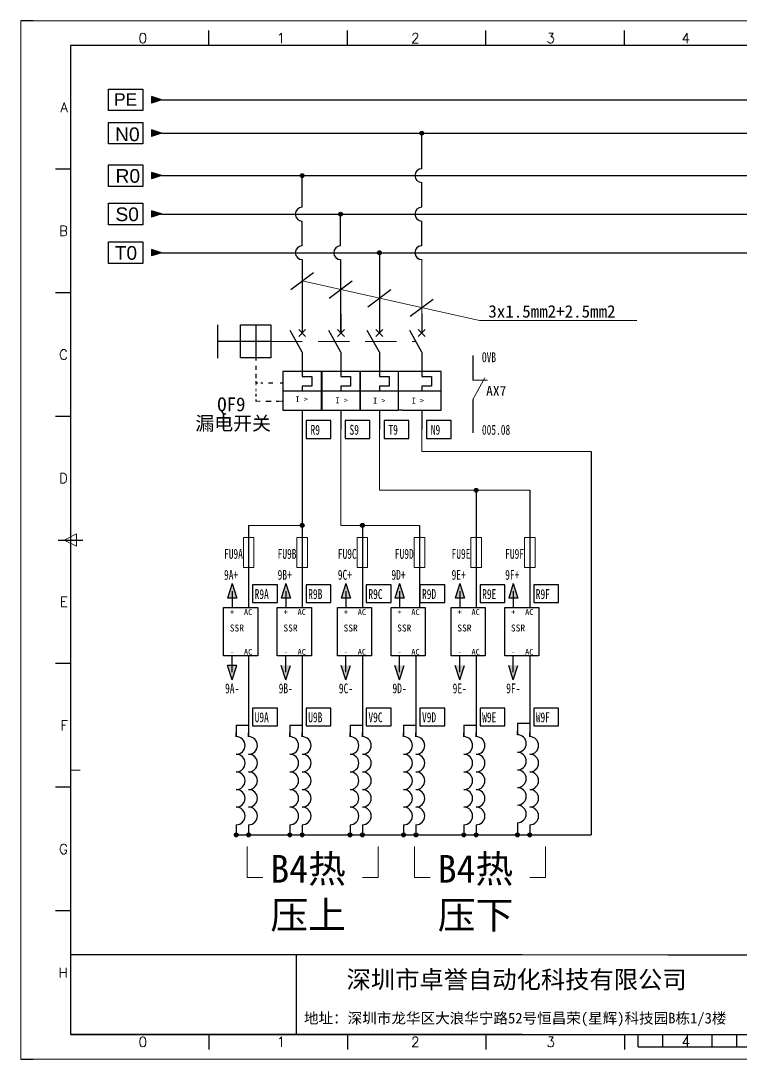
# Model space of a CAD drawing. Extents: x 35123 to 43919, y -4314 to -326.
# Drawn here: x 37283.1 to 37428.7, y -2913.9 to -2703.9 of the extents above; entities that cross this region are included whole.
import ezdxf
from ezdxf.enums import TextEntityAlignment as Align

# ---------------------------------------------------------------- set-up
doc = ezdxf.new("R2010")
doc.units = 0
doc.header["$MEASUREMENT"] = 0
for name, pattern in [('ACANSTGL', [0.11811, 0.07874, -0.03937]), ('ACISOWELD', [3, 2, -1]), ('DASHED2', [9.525, 6.35, -3.175])]:
    doc.linetypes.add(name, pattern=pattern)
for name, color, linetype in [('AE_BOR', 1, 'Continuous'), ('MISC', 2, 'Continuous'), ('SYMS', 7, 'Continuous'), ('细实线层', 7, 'Continuous')]:
    doc.layers.add(name, color=color, linetype=linetype)
doc.styles.add('WD', font='romans.shx', dxfattribs={"bigfont": 'gbcbig.shx'})
doc.styles.add('WD_IEC', font='ISOCP2.shx', dxfattribs={"width": 0.9, "height": 4, "bigfont": 'gbcbig.shx'})
doc.styles.add('宋', font='SimSun.ttf', dxfattribs={"width": 0.7})
doc.styles.add('样式 0', font='')
doc.styles.add('样式 8', font='arial.ttf')
doc.styles.get('样式 0').set_extended_font_data('KaiTi_GB2312')

# ---------------------------------------------------------------- blocks, each defined once
blk = doc.blocks.new('gb_a2_a')
for p, q in [((584, 410), (25, 410)), ((25, 410), (25, 10)), ((25, 10), (584, 10))]:
    blk.add_line(p, q)
at = {"lineweight": 9, "ltscale": 0.1}
blk.add_line((25, 116.86), (29, 116.86), dxfattribs=at)
at = {"layer": 'AE_BOR', "lineweight": 30}
for p, q in [((10, 420), (4.93, 420)), ((4.93, 0), (10, 0))]:
    blk.add_line(p, q, dxfattribs=at)
at = {"layer": 'AE_BOR', "color": 1, "lineweight": 15}
for p, q in [((4.93, 420), (598.93, 420)), ((4.93, 0), (4.93, 420)), ((22.5, 210), (27.5, 212.5)), ((27.5, 207.5), (22.5, 210)), ((27.5, 212.5), (27.5, 207.5)), ((598.93, 0), (4.93, 0))]:
    blk.add_line(p, q, dxfattribs=at)
at = {"layer": 'AE_BOR'}
for p, q in [((81, 410), (81, 416)), ((137, 410), (137, 416)), ((193, 410), (193, 416)), ((249, 410), (249, 416)), ((25, 360), (19, 360)), ((25, 310), (19, 310)), ((25, 260), (19, 260)), ((25, 160), (19, 160)), ((25, 110), (19, 110)), ((25, 60), (19, 60)), ((81, 10), (81, 4)), ((137, 10), (137, 4)), ((193, 10), (193, 4)), ((249, 10), (249, 4))]:
    blk.add_line(p, q, dxfattribs=at)
at = {"layer": 'AE_BOR', "color": 2, "lineweight": 30}
for p, q in [((20, 210), (30, 210)), ((254.5, 5), (254.5, 10)), ((264.5, 5), (264.5, 10)), ((274.5, 5), (274.5, 10)), ((284.5, 5), (284.5, 10)), ((294.5, 5), (294.5, 10)), ((254.5, 5), (354.5, 5))]:
    blk.add_line(p, q, dxfattribs=at)
at = {"layer": 'AE_BOR', "style": 'WD'}
for s, p in [('0', (54.27, 411)), ('1', (110.12, 411)), ('2', (164.42, 411)), ('3', (219.22, 411)), ('4', (273.82, 411)), ('0', (54.27, 5)), ('1', (110.12, 5)), ('2', (164.42, 5)), ('3', (219.22, 5)), ('4', (273.82, 5))]:
    blk.add_text(s, height=4, dxfattribs=at).set_placement(p, align=Align.CENTER)
for s, p in [('A', (24, 385)), ('B', (24, 335)), ('C', (24, 285)), ('D', (24, 235)), ('E', (24, 185)), ('F', (24, 135)), ('G', (24, 85)), ('H', (24, 35))]:
    blk.add_text(s, height=4, dxfattribs=at).set_placement(p, align=Align.MIDDLE_RIGHT)
blk = doc.blocks.new('VCB11THI')
for p, q in [((0, 7.5), (0, 2.5)), ((0, -2.5), (-3.12, 3.12)), ((-0.88, 3.38), (0.88, 1.62)), ((-0.88, 1.62), (0.88, 3.38)), ((0, -2.5), (0, -8.75)), ((0, -8.75), (2.5, -8.75)), ((2.5, -8.75), (2.5, -11.25)), ((-5, -12.5), (5, -12.5)), ((0, -11.25), (0, -12.5)), ((2.5, -11.25), (0, -11.25)), ((0, -17.5), (0, -22.5))]:
    blk.add_line(p, q)
blk.add_lwpolyline([(-5, -7.5), (-5, -17.5), (5, -17.5), (5, -7.5)], close=True)
at = {"style": 'WD_IEC'}
for tag, p in [('INST', (-8, 5.25)), ('LOC', (-8, 1.75)), ('TAG1', (-8, -1.75)), ('RATING1', (-8, -6.35)), ('DESC1', (-8, -14.35)), ('DESC2', (-8, -17.85)), ('DESC3', (-8, -21.35))]:
    blk.add_attdef(tag, text='', height=2.5, dxfattribs=at).set_placement(p, align=Align.RIGHT)
blk.add_attdef('TERM01', text='', height=2, rotation=90, dxfattribs=at).set_placement((-1, 7.5), align=Align.RIGHT)
at = {"style": 'WD_IEC', "flags": 1}
for tag, p, height in [('X2TERM01', (0, 7.5), 0.32), ('MFG', (2.75, 6.5), 1.5), ('CAT', (2.75, 4), 1.5), ('X4LINK', (-2, 0), 0.32), ('X1LINK', (-0.5, 0), 0.32), ('CONTACT', (-5, -7.5), 1), ('COMMON', (-3.75, -8.75), 1), ('ASSYCODE', (1, -19), 1), ('FAMILY', (1, -20.5), 1), ('CATDESC', (1, -22), 1), ('X8TERM02', (0, -22.5), 0.32)]:
    blk.add_attdef(tag, p, '', height=height, dxfattribs=at)
at = {"lineweight": 15, "style": 'WD_IEC'}
blk.add_attdef('XREF', text='', height=2.5, dxfattribs=at).set_placement((-8, -10.35), align=Align.RIGHT)
at = {"style": 'WD_IEC'}
blk.add_attdef('TERM02', (-1, -22.5), '', height=2, rotation=90, dxfattribs=at)
at = {"linetype": 'Continuous', "style": 'WD_IEC'}
blk.add_attdef('T', text='', height=2.5, dxfattribs=at).set_placement((0, -15), align=Align.MIDDLE_CENTER)
blk = doc.blocks.new('VCB21THI')
for p, q in [((0, 7.5), (0, 2.5)), ((0, -2.5), (-3.12, 3.12)), ((-0.88, 3.38), (0.88, 1.62)), ((-0.88, 1.62), (0.88, 3.38)), ((0, -2.5), (0, -8.75)), ((0, -8.75), (2.5, -8.75)), ((2.5, -8.75), (2.5, -11.25)), ((-5, -12.5), (5, -12.5)), ((0, -11.25), (0, -12.5)), ((2.5, -11.25), (0, -11.25)), ((0, -17.5), (0, -22.5))]:
    blk.add_line(p, q)
blk.add_lwpolyline([(-5, -7.5), (-5, -17.5), (5, -17.5), (5, -7.5)], close=True)
at = {"style": 'WD_IEC'}
for tag, p in [('INST', (-8, 5.25)), ('LOC', (-8, 1.75)), ('TAG2', (-8, -1.75)), ('RATING1', (-8, -6.35)), ('DESC1', (-8, -14.35)), ('DESC2', (-8, -17.85)), ('DESC3', (-8, -21.35))]:
    blk.add_attdef(tag, text='', height=2.5, dxfattribs=at).set_placement(p, align=Align.RIGHT)
blk.add_attdef('TERM01', text='', height=2, rotation=90, dxfattribs=at).set_placement((-1, 7.5), align=Align.RIGHT)
at = {"style": 'WD_IEC', "flags": 1}
for tag, p, height in [('X2TERM01', (0, 7.5), 0.32), ('X4LINK', (-2, 0), 0.32), ('X1LINK', (-0.5, 0), 0.32), ('CONTACT', (-5, -7.5), 1), ('COMMON', (-3.75, -8.75), 1), ('FAMILY', (1, -20.5), 1), ('X8TERM02', (0, -22.5), 0.32)]:
    blk.add_attdef(tag, p, '', height=height, dxfattribs=at)
at = {"lineweight": 15, "style": 'WD_IEC'}
blk.add_attdef('XREF', text='', height=2.5, dxfattribs=at).set_placement((-8, -10.35), align=Align.RIGHT)
at = {"style": 'WD_IEC'}
blk.add_attdef('TERM02', (-1, -22.5), '', height=2, rotation=90, dxfattribs=at)
at = {"linetype": 'Continuous', "style": 'WD_IEC'}
blk.add_attdef('T', text='', height=2.5, dxfattribs=at).set_placement((0, -15), align=Align.MIDDLE_CENTER)
blk = doc.blocks.new('WDDOT')
blk.add_hatch(color=256).paths.add_polyline_path([(0.5, 0, 1), (-0.5, 0, 1)])
blk.add_circle((0, 0), 0.5)

msp = doc.modelspace()

# ---------------------------------------------------------------- hatches: boundary and pattern name
for points in [[(37311.525, -2726.613), (37309.482, -2725.958), (37309.482, -2727.267)], [(37311.525, -2735.178), (37309.482, -2734.524), (37309.482, -2735.833)], [(37311.525, -2742.94), (37309.482, -2742.286), (37309.482, -2743.595)], [(37311.525, -2750.775), (37309.482, -2750.12), (37309.482, -2751.43)], [(37325.816, -2817.694), (37326.751, -2820.612), (37324.88, -2820.612)], [(37336.65, -2817.694), (37337.586, -2820.612), (37335.715, -2820.612)], [(37348.816, -2817.694), (37349.751, -2820.612), (37347.88, -2820.612)], [(37359.65, -2817.694), (37360.586, -2820.612), (37358.715, -2820.612)], [(37371.816, -2817.694), (37372.751, -2820.612), (37370.88, -2820.612)], [(37382.65, -2817.694), (37383.586, -2820.612), (37381.715, -2820.612)], [(37325.816, -2837.163), (37326.751, -2834.245), (37324.88, -2834.245)], [(37336.65, -2837.163), (37337.586, -2834.245), (37335.715, -2834.245)], [(37348.816, -2837.163), (37349.751, -2834.245), (37347.88, -2834.245)], [(37359.65, -2837.163), (37360.586, -2834.245), (37358.715, -2834.245)], [(37371.816, -2837.163), (37372.751, -2834.245), (37370.88, -2834.245)], [(37382.65, -2837.163), (37383.586, -2834.245), (37381.715, -2834.245)]]:
    msp.add_hatch(color=0).paths.add_polyline_path(points)
h = msp.add_hatch(color=0)
edge = h.paths.add_edge_path()
edge.add_arc((37364.136, -2726.606), 0.389, 0, 360)
h = msp.add_hatch(color=0)
edge = h.paths.add_edge_path()
edge.add_arc((37339.974, -2735.178), 0.389, 0, 360)
h = msp.add_hatch(color=0)
edge = h.paths.add_edge_path()
edge.add_arc((37347.735, -2742.975), 0.389, 0, 360)
h = msp.add_hatch(color=0)
edge = h.paths.add_edge_path()
edge.add_arc((37355.57, -2750.771), 0.389, 0, 360)
h = msp.add_hatch(color=0)
edge = h.paths.add_edge_path()
edge.add_arc((37375.139, -2798.813), 0.389, 0, 360)
h = msp.add_hatch(color=0)
edge = h.paths.add_edge_path()
edge.add_arc((37339.974, -2805.908), 0.389, 0, 360)
h = msp.add_hatch(color=0)
edge = h.paths.add_edge_path()
edge.add_arc((37352.141, -2805.909), 0.389, 0, 360)
h = msp.add_hatch(color=0)
edge = h.paths.add_edge_path()
edge.add_arc((37326.639, -2868.508), 0.389, 0, 360)
h = msp.add_hatch(color=0)
edge = h.paths.add_edge_path()
edge.add_arc((37329.139, -2868.508), 0.389, 0, 360)
h = msp.add_hatch(color=0)
edge = h.paths.add_edge_path()
edge.add_arc((37337.474, -2868.508), 0.389, 0, 360)
h = msp.add_hatch(color=0)
edge = h.paths.add_edge_path()
edge.add_arc((37339.974, -2868.508), 0.389, 0, 360)
h = msp.add_hatch(color=0)
edge = h.paths.add_edge_path()
edge.add_arc((37349.639, -2868.508), 0.389, 0, 360)
h = msp.add_hatch(color=0)
edge = h.paths.add_edge_path()
edge.add_arc((37352.139, -2868.508), 0.389, 0, 360)
h = msp.add_hatch(color=0)
edge = h.paths.add_edge_path()
edge.add_arc((37360.474, -2868.508), 0.389, 0, 360)
h = msp.add_hatch(color=0)
edge = h.paths.add_edge_path()
edge.add_arc((37362.974, -2868.508), 0.389, 0, 360)
h = msp.add_hatch(color=0)
edge = h.paths.add_edge_path()
edge.add_arc((37372.639, -2868.508), 0.389, 0, 360)
h = msp.add_hatch(color=0)
edge = h.paths.add_edge_path()
edge.add_arc((37375.139, -2868.508), 0.389, 0, 360)
h = msp.add_hatch(color=0)
edge = h.paths.add_edge_path()
edge.add_arc((37383.474, -2868.508), 0.389, 0, 360)
h = msp.add_hatch(color=0)
edge = h.paths.add_edge_path()
edge.add_arc((37385.974, -2868.508), 0.389, 0, 360)
at = {"layer": 'MISC'}
msp.add_hatch(color=0, dxfattribs=at).paths.add_polyline_path([(37311.525, -2719.848), (37309.482, -2719.193), (37309.482, -2720.503)])

# ---------------------------------------------------------------- linework, layer by layer
at = {"color": 0}
for p, q in [((37311.525, -2726.613), (37309.482, -2725.958)), ((37309.482, -2725.958), (37309.482, -2727.267)), ((37311.525, -2726.613), (37309.482, -2727.267)), ((37311.525, -2726.613), (37549.842, -2726.613)), ((37364.136, -2733.778), (37364.136, -2726.606)), ((37311.525, -2735.178), (37309.482, -2734.524)), ((37309.482, -2734.524), (37309.482, -2735.833)), ((37311.525, -2735.178), (37309.482, -2735.833)), ((37311.525, -2735.178), (37549.842, -2735.178)), ((37339.974, -2741.58), (37339.974, -2735.178)), ((37364.136, -2741.574), (37364.136, -2736.566)), ((37311.525, -2742.94), (37309.482, -2742.286)), ((37309.482, -2742.286), (37309.482, -2743.595)), ((37311.525, -2742.94), (37309.482, -2743.595)), ((37311.418, -2742.975), (37549.842, -2742.975)), ((37339.974, -2749.377), (37339.974, -2744.369)), ((37347.735, -2749.377), (37347.735, -2742.975)), ((37364.136, -2749.37), (37364.136, -2744.362)), ((37311.525, -2750.775), (37309.482, -2750.12)), ((37309.482, -2750.12), (37309.482, -2751.43)), ((37311.525, -2750.775), (37309.482, -2751.43)), ((37311.512, -2750.771), (37549.842, -2750.771)), ((37355.57, -2750.771), (37355.57, -2767.014)), ((37339.974, -2752.165), (37339.974, -2767.014)), ((37347.735, -2752.165), (37347.736, -2767.014)), ((37364.136, -2763.116), (37364.136, -2767.014)), ((37322.852, -2765.352), (37322.852, -2772.075)), ((37330.577, -2765.391), (37330.577, -2772.036)), ((37364.136, -2770.912), (37361.7, -2766.527)), ((37363.447, -2766.325), (37364.825, -2767.703)), ((37363.447, -2767.703), (37364.825, -2766.325)), ((37333.646, -2768.714), (37322.852, -2768.714)), ((37364.136, -2770.912), (37364.136, -2775.785)), ((37374.471, -2771.535), (37374.472, -2776.56)), ((37330.577, -2772.036), (37330.577, -2772.562)), ((37330.577, -2773.653), (37330.577, -2774.472)), ((37330.577, -2775.291), (37330.577, -2776.155)), ((37360.238, -2774.81), (37359.468, -2774.81)), ((37368.034, -2774.81), (37360.238, -2774.81)), ((37364.136, -2775.785), (37366.085, -2775.785)), ((37366.085, -2775.785), (37366.085, -2777.734)), ((37368.034, -2782.606), (37368.034, -2774.81)), ((37330.577, -2776.746), (37330.577, -2777.066)), ((37330.577, -2777.066), (37330.972, -2777.066)), ((37331.609, -2777.066), (37332.019, -2777.066)), ((37333.157, -2777.066), (37334.068, -2777.066)), ((37335.525, -2777.066), (37336.08, -2777.066)), ((37364.136, -2777.734), (37364.136, -2778.708)), ((37366.085, -2777.734), (37364.136, -2777.734)), ((37359.468, -2778.708), (37368.034, -2778.708)), ((37374.471, -2780.458), (37374.472, -2787.189)), ((37339.974, -2782.613), (37339.974, -2822.541)), ((37360.238, -2782.606), (37359.468, -2782.606)), ((37360.238, -2782.606), (37368.034, -2782.606)), ((37364.136, -2782.606), (37364.136, -2786.505)), ((37398.387, -2790.98), (37398.387, -2868.508)), ((37375.139, -2798.813), (37375.139, -2822.541)), ((37385.974, -2798.814), (37385.974, -2822.541)), ((37329.139, -2805.908), (37329.139, -2822.541)), ((37352.141, -2805.909), (37352.139, -2822.541)), ((37363.677, -2805.909), (37363.676, -2822.541)), ((37325.816, -2817.694), (37324.88, -2820.612)), ((37325.816, -2817.694), (37326.751, -2820.612)), ((37336.65, -2817.694), (37335.715, -2820.612)), ((37336.65, -2817.694), (37337.586, -2820.612)), ((37348.816, -2817.694), (37347.88, -2820.612)), ((37348.816, -2817.694), (37349.751, -2820.612)), ((37359.65, -2817.694), (37358.715, -2820.612)), ((37359.65, -2817.694), (37360.586, -2820.612)), ((37371.816, -2817.694), (37370.88, -2820.612)), ((37371.816, -2817.694), (37372.751, -2820.612)), ((37382.65, -2817.694), (37381.715, -2820.612)), ((37382.65, -2817.694), (37383.586, -2820.612)), ((37325.816, -2819.248), (37325.816, -2822.541)), ((37336.65, -2819.248), (37336.65, -2822.541)), ((37348.816, -2819.248), (37348.816, -2822.541)), ((37359.65, -2819.248), (37359.65, -2822.541)), ((37371.816, -2819.248), (37371.816, -2822.541)), ((37382.65, -2819.248), (37382.65, -2822.541)), ((37326.751, -2820.612), (37324.88, -2820.612)), ((37337.586, -2820.612), (37335.715, -2820.612)), ((37349.751, -2820.612), (37347.88, -2820.612)), ((37360.586, -2820.612), (37358.715, -2820.612)), ((37372.751, -2820.612), (37370.88, -2820.612)), ((37383.586, -2820.612), (37381.715, -2820.612)), ((37325.816, -2835.608), (37325.816, -2832.316)), ((37329.139, -2832.316), (37329.139, -2848.64)), ((37329.139, -2832.316), (37329.139, -2848.64)), ((37336.65, -2835.608), (37336.65, -2832.316)), ((37339.974, -2832.316), (37339.974, -2848.64)), ((37339.974, -2832.316), (37339.974, -2848.64)), ((37348.816, -2835.608), (37348.816, -2832.316)), ((37352.139, -2832.316), (37352.139, -2848.64)), ((37352.139, -2832.316), (37352.139, -2848.64)), ((37359.65, -2835.608), (37359.65, -2832.316)), ((37362.974, -2832.316), (37362.974, -2848.64)), ((37362.974, -2832.316), (37362.974, -2848.64)), ((37371.816, -2835.608), (37371.816, -2832.316)), ((37375.139, -2832.316), (37375.139, -2848.64)), ((37375.139, -2832.316), (37375.139, -2848.64)), ((37382.65, -2835.608), (37382.65, -2832.316)), ((37385.974, -2832.316), (37385.974, -2848.64)), ((37385.974, -2832.316), (37385.974, -2848.64)), ((37325.816, -2837.163), (37324.88, -2834.245)), ((37326.751, -2834.245), (37324.88, -2834.245)), ((37325.816, -2837.163), (37326.751, -2834.245)), ((37336.65, -2837.163), (37335.715, -2834.245)), ((37336.65, -2837.163), (37337.586, -2834.245)), ((37348.816, -2837.163), (37347.88, -2834.245)), ((37348.816, -2837.163), (37349.751, -2834.245)), ((37359.65, -2837.163), (37358.715, -2834.245)), ((37359.65, -2837.163), (37360.586, -2834.245)), ((37371.816, -2837.163), (37370.88, -2834.245)), ((37371.816, -2837.163), (37372.751, -2834.245)), ((37382.65, -2837.163), (37381.715, -2834.245)), ((37382.65, -2837.163), (37383.586, -2834.245)), ((37326.639, -2846.285), (37326.639, -2848.64)), ((37337.474, -2846.285), (37337.474, -2848.64)), ((37349.639, -2846.285), (37349.639, -2848.64)), ((37360.474, -2846.285), (37360.474, -2848.64)), ((37372.639, -2846.285), (37372.639, -2848.64)), ((37383.474, -2845.884), (37383.474, -2848.238)), ((37383.474, -2848.238), (37383.474, -2847.435)), ((37326.639, -2848.64), (37326.639, -2847.837)), ((37329.139, -2848.64), (37329.139, -2847.837)), ((37329.139, -2848.64), (37329.139, -2847.837)), ((37337.474, -2848.64), (37337.474, -2847.837)), ((37339.974, -2848.64), (37339.974, -2847.837)), ((37339.974, -2848.64), (37339.974, -2847.837)), ((37349.639, -2848.64), (37349.639, -2847.837)), ((37352.139, -2848.64), (37352.139, -2847.837)), ((37352.139, -2848.64), (37352.139, -2847.837)), ((37360.474, -2848.64), (37360.474, -2847.837)), ((37362.974, -2848.64), (37362.974, -2847.837)), ((37362.974, -2848.64), (37362.974, -2847.837)), ((37372.639, -2848.64), (37372.639, -2847.837)), ((37375.139, -2848.64), (37375.139, -2847.837)), ((37375.139, -2848.64), (37375.139, -2847.837)), ((37385.974, -2848.64), (37385.974, -2847.837)), ((37385.974, -2848.64), (37385.974, -2847.837)), ((37326.639, -2866.456), (37326.639, -2868.508)), ((37326.639, -2866.456), (37326.639, -2868.508)), ((37329.139, -2866.456), (37329.139, -2868.508)), ((37329.139, -2866.456), (37329.139, -2868.508)), ((37337.474, -2866.456), (37337.474, -2868.508)), ((37337.474, -2866.456), (37337.474, -2868.508)), ((37339.974, -2866.456), (37339.974, -2868.508)), ((37339.974, -2866.456), (37339.974, -2868.508)), ((37349.639, -2866.456), (37349.639, -2868.508)), ((37349.639, -2866.456), (37349.639, -2868.508)), ((37352.139, -2866.456), (37352.139, -2868.508)), ((37352.139, -2866.456), (37352.139, -2868.508)), ((37360.474, -2866.456), (37360.474, -2868.508)), ((37360.474, -2866.456), (37360.474, -2868.508)), ((37362.974, -2866.456), (37362.974, -2868.508)), ((37362.974, -2866.456), (37362.974, -2868.508)), ((37372.639, -2866.456), (37372.639, -2868.508)), ((37372.639, -2866.456), (37372.639, -2868.508)), ((37375.139, -2866.456), (37375.139, -2868.508)), ((37375.139, -2866.456), (37375.139, -2868.508)), ((37383.474, -2866.054), (37383.474, -2868.107)), ((37383.474, -2866.054), (37383.474, -2868.508)), ((37385.974, -2866.456), (37385.974, -2868.508)), ((37385.974, -2866.456), (37385.974, -2868.508)), ((37326.639, -2868.508), (37398.387, -2868.508))]:
    msp.add_line(p, q, dxfattribs=at)
at = {"color": 0, "lineweight": 0}
for p, q in [((37364.136, -2752.159), (37364.136, -2767.014)), ((37374.471, -2780.458), (37376.908, -2776.073)), ((37374.472, -2776.56), (37377.44, -2776.56)), ((37347.808, -2782.606), (37347.808, -2805.908)), ((37355.57, -2782.606), (37355.57, -2798.811)), ((37364.136, -2782.606), (37364.136, -2790.98)), ((37364.136, -2790.98), (37398.387, -2790.98)), ((37355.57, -2798.811), (37385.974, -2798.814)), ((37339.974, -2805.908), (37329.139, -2805.908)), ((37347.808, -2805.908), (37363.677, -2805.912)), ((37328.824, -2870.87), (37328.824, -2877.111)), ((37355.326, -2870.87), (37355.326, -2877.111)), ((37362.659, -2870.87), (37362.659, -2877.111)), ((37389.16, -2870.87), (37389.16, -2877.111)), ((37328.824, -2877.111), (37332.002, -2877.111)), ((37352.148, -2877.111), (37355.326, -2877.111)), ((37362.659, -2877.111), (37365.836, -2877.111)), ((37385.983, -2877.111), (37389.16, -2877.111))]:
    msp.add_line(p, q, dxfattribs=at)
at = {"color": 0, "linetype": 'DASHED2', "lineweight": 0}
msp.add_line((37333.646, -2768.714), (37362.915, -2768.714), dxfattribs=at)
at = {"color": 0, "linetype": 'ACANSTGL'}
for p, q in [((37330.577, -2777.066), (37330.577, -2777.611)), ((37330.577, -2778.293), (37330.577, -2778.884)), ((37330.577, -2778.293), (37330.577, -2778.884)), ((37330.577, -2779.339), (37330.577, -2779.885)), ((37330.577, -2779.339), (37330.577, -2779.885)), ((37330.577, -2780.476), (37330.577, -2780.812)), ((37330.577, -2780.476), (37330.577, -2780.812)), ((37330.577, -2780.812), (37331.569, -2780.812)), ((37330.577, -2780.812), (37331.569, -2780.812)), ((37332.587, -2780.812), (37333.696, -2780.812)), ((37334.714, -2780.812), (37336.058, -2780.812))]:
    msp.add_line(p, q, dxfattribs=at)
at = {"ltscale": 2}
for p, q in [((37384.419, -2892.785), (37293.114, -2892.785)), ((37413.88, -2892.785), (37572.614, -2892.785)), ((37384.419, -2908.87), (37293.114, -2908.87))]:
    msp.add_line(p, q, dxfattribs=at)
for p, q in [((37338.766, -2892.785), (37338.766, -2908.87)), ((37413.88, -2908.87), (37473.83, -2908.87))]:
    msp.add_line(p, q)
at = {"lineweight": 9, "ltscale": 0.1}
for p, q in [((37384.419, -2892.785), (37413.88, -2892.785)), ((37384.419, -2908.87), (37413.88, -2908.87)), ((37412.523, -2908.87), (37412.523, -2908.87)), ((37412.523, -2908.87), (37412.523, -2908.87))]:
    msp.add_line(p, q, dxfattribs=at)
at = {"color": 0, "lineweight": -3}
for points in [[(37300.816, -2717.672), (37307.757, -2717.672), (37307.757, -2722.024), (37300.816, -2722.024)], [(37300.816, -2724.436), (37307.757, -2724.436), (37307.757, -2728.789), (37300.816, -2728.789)], [(37300.816, -2733.002), (37307.757, -2733.002), (37307.757, -2737.355), (37300.816, -2737.355)], [(37300.816, -2740.764), (37307.757, -2740.764), (37307.757, -2745.117), (37300.816, -2745.117)], [(37300.816, -2748.599), (37307.757, -2748.599), (37307.757, -2752.951), (37300.816, -2752.951)]]:
    msp.add_lwpolyline(points, close=True, dxfattribs=at)
at = {"color": 0}
for points in [[(37327.507, -2765.391), (37333.646, -2765.391), (37333.646, -2772.036), (37327.507, -2772.036)], [(37324.092, -2822.541), (37330.986, -2822.541), (37330.986, -2832.316), (37324.092, -2832.316)], [(37334.927, -2822.541), (37341.821, -2822.541), (37341.821, -2832.316), (37334.927, -2832.316)], [(37347.092, -2822.541), (37353.986, -2822.541), (37353.986, -2832.316), (37347.092, -2832.316)], [(37357.927, -2822.541), (37364.821, -2822.541), (37364.821, -2832.316), (37357.927, -2832.316)], [(37370.092, -2822.541), (37376.986, -2822.541), (37376.986, -2832.316), (37370.092, -2832.316)], [(37380.927, -2822.541), (37387.821, -2822.541), (37387.821, -2832.316), (37380.927, -2832.316)]]:
    msp.add_lwpolyline(points, close=True, dxfattribs=at)
at = {"color": 0, "ltscale": 2}
for points in [[(37345.789, -2784.711), (37340.767, -2784.711), (37340.767, -2788.316), (37345.789, -2788.316)], [(37353.664, -2784.71), (37348.642, -2784.71), (37348.642, -2788.315), (37353.664, -2788.315)], [(37361.538, -2784.709), (37356.516, -2784.709), (37356.516, -2788.313), (37361.538, -2788.313)], [(37370.104, -2784.709), (37365.081, -2784.709), (37365.081, -2788.313), (37370.104, -2788.313)], [(37334.955, -2817.932), (37329.932, -2817.932), (37329.932, -2821.536), (37334.955, -2821.536)], [(37345.789, -2817.932), (37340.767, -2817.932), (37340.767, -2821.536), (37345.789, -2821.536)], [(37357.955, -2817.932), (37352.932, -2817.932), (37352.932, -2821.536), (37357.955, -2821.536)], [(37368.789, -2817.932), (37363.767, -2817.932), (37363.767, -2821.536), (37368.789, -2821.536)], [(37380.955, -2817.932), (37375.932, -2817.932), (37375.932, -2821.536), (37380.955, -2821.536)], [(37391.789, -2817.932), (37386.767, -2817.932), (37386.767, -2821.536), (37391.789, -2821.536)], [(37334.955, -2842.847), (37329.932, -2842.847), (37329.932, -2846.452), (37334.955, -2846.452)], [(37345.789, -2842.847), (37340.767, -2842.847), (37340.767, -2846.452), (37345.789, -2846.452)], [(37357.955, -2842.847), (37352.932, -2842.847), (37352.932, -2846.452), (37357.955, -2846.452)], [(37368.789, -2842.847), (37363.767, -2842.847), (37363.767, -2846.452), (37368.789, -2846.452)], [(37380.955, -2842.847), (37375.932, -2842.847), (37375.932, -2846.452), (37380.955, -2846.452)], [(37391.789, -2842.847), (37386.767, -2842.847), (37386.767, -2846.452), (37391.789, -2846.452)]]:
    msp.add_lwpolyline(points, close=True, dxfattribs=at)
at = {"color": 0}
for centre in [(37364.136, -2726.606), (37339.974, -2735.178), (37347.735, -2742.975), (37355.57, -2750.771), (37375.139, -2798.813), (37339.974, -2805.908), (37352.141, -2805.909), (37326.639, -2868.508), (37329.139, -2868.508), (37337.474, -2868.508), (37339.974, -2868.508), (37349.639, -2868.508), (37352.139, -2868.508), (37360.474, -2868.508), (37362.974, -2868.508), (37372.639, -2868.508), (37375.139, -2868.508), (37383.474, -2868.508), (37385.974, -2868.508)]:
    msp.add_circle(centre, 0.389, dxfattribs=at)
at = {"color": 0, "ltscale": 2}
for centre in [(37364.136, -2735.172), (37339.974, -2742.975), (37364.136, -2742.968), (37339.974, -2750.771), (37347.735, -2750.771), (37364.136, -2750.764)]:
    msp.add_arc(centre, 1.394, 90, 270, dxfattribs=at)
at = {"color": 0}
for centre in [(37326.639, -2850.421), (37329.139, -2850.421), (37337.474, -2850.421), (37339.974, -2850.421), (37349.639, -2850.421), (37352.139, -2850.421), (37360.474, -2850.421), (37362.974, -2850.421), (37372.639, -2850.421), (37375.139, -2850.421), (37383.474, -2850.02), (37385.974, -2850.421), (37326.639, -2853.984), (37329.139, -2853.984), (37337.474, -2853.984), (37339.974, -2853.984), (37349.639, -2853.984), (37352.139, -2853.984), (37360.474, -2853.984), (37362.974, -2853.984), (37372.639, -2853.984), (37375.139, -2853.984), (37383.474, -2853.583), (37385.974, -2853.984), (37326.639, -2857.548), (37329.139, -2857.548), (37337.474, -2857.548), (37339.974, -2857.548), (37349.639, -2857.548), (37352.139, -2857.548), (37360.474, -2857.548), (37362.974, -2857.548), (37372.639, -2857.548), (37375.139, -2857.548), (37383.474, -2857.146), (37385.974, -2857.548), (37326.639, -2861.111), (37329.139, -2861.111), (37337.474, -2861.111), (37339.974, -2861.111), (37349.639, -2861.111), (37352.139, -2861.111), (37360.474, -2861.111), (37362.974, -2861.111), (37372.639, -2861.111), (37375.139, -2861.111), (37383.474, -2860.71), (37385.974, -2861.111), (37326.639, -2864.674), (37329.139, -2864.674), (37337.474, -2864.674), (37339.974, -2864.674), (37349.639, -2864.674), (37352.139, -2864.674), (37360.474, -2864.674), (37362.974, -2864.674), (37372.639, -2864.674), (37375.139, -2864.674), (37383.474, -2864.273), (37385.974, -2864.674)]:
    msp.add_arc(centre, 1.782, 270, 90, dxfattribs=at)
at = {"layer": 'MISC', "color": 0}
for p, q in [((37311.525, -2719.848), (37309.482, -2719.193)), ((37309.482, -2719.193), (37309.482, -2720.503)), ((37311.525, -2719.848), (37309.482, -2720.503)), ((37311.525, -2719.848), (37549.842, -2719.848)), ((37326.639, -2846.285), (37329.139, -2846.285)), ((37337.474, -2846.285), (37339.974, -2846.285)), ((37349.639, -2846.285), (37352.139, -2846.285)), ((37360.474, -2846.285), (37362.974, -2846.285)), ((37372.639, -2846.285), (37375.139, -2846.285)), ((37383.474, -2845.884), (37385.974, -2845.884))]:
    msp.add_line(p, q, dxfattribs=at)
at = {"layer": '细实线层', "color": 0, "linetype": 'ByBlock'}
for p, q in [((37337.663, -2758.223), (37342.285, -2754.757)), ((37345.425, -2759.952), (37350.046, -2756.486)), ((37353.259, -2761.697), (37357.881, -2758.231)), ((37361.825, -2763.605), (37366.447, -2760.139))]:
    msp.add_line(p, q, dxfattribs=at)
at = {"layer": '细实线层', "color": 0, "lineweight": 0}
for p, q in [((37339.974, -2756.49), (37375.843, -2764.479)), ((37375.843, -2764.479), (37407.589, -2764.479))]:
    msp.add_line(p, q, dxfattribs=at)
for points in [[(37328.074, -2808.358), (37330.204, -2808.358), (37330.204, -2814.423), (37328.074, -2814.423)], [(37338.909, -2808.358), (37341.039, -2808.358), (37341.039, -2814.423), (37338.909, -2814.423)], [(37351.074, -2808.358), (37353.204, -2808.358), (37353.204, -2814.423), (37351.074, -2814.423)], [(37362.611, -2808.358), (37364.741, -2808.358), (37364.741, -2814.423), (37362.611, -2814.423)], [(37374.074, -2808.358), (37376.204, -2808.358), (37376.204, -2814.423), (37374.074, -2814.423)], [(37384.909, -2808.358), (37387.039, -2808.358), (37387.039, -2814.423), (37384.909, -2814.423)]]:
    msp.add_lwpolyline(points, close=True, dxfattribs=at)

# ---------------------------------------------------------------- block references
at = {"xscale": 0.5, "yscale": 0.5, "zscale": 0.5}
msp.add_blockref('gb_a2_a', (37280.614, -2913.87), dxfattribs=at)
at = {"layer": 'SYMS', "color": 0, "lineweight": -3, "xscale": 0.4949999999989814, "yscale": 0.4949999999998909, "zscale": 0.495}
for p in [(37364.136, -2726.606), (37339.974, -2735.178), (37347.735, -2742.975), (37355.57, -2750.771), (37375.139, -2798.813), (37339.974, -2805.908), (37352.141, -2805.909), (37326.639, -2868.508), (37329.139, -2868.508), (37337.474, -2868.508), (37339.974, -2868.508), (37349.639, -2868.508), (37352.139, -2868.508), (37360.474, -2868.508), (37362.974, -2868.508), (37372.639, -2868.508), (37375.139, -2868.508), (37383.474, -2868.508), (37385.974, -2868.508)]:
    msp.add_blockref('WDDOT', p, dxfattribs=at)
at = {"layer": 'SYMS', "color": 0, "linetype": 'ACISOWELD', "xscale": 0.7796249999992142, "yscale": 0.7796249999992142, "zscale": 0.779624999999994}
for name, p in [('VCB11THI', (37339.974, -2768.969)), ('VCB21THI', (37347.808, -2768.963)), ('VCB21THI', (37355.57, -2768.963))]:
    msp.add_blockref(name, p, dxfattribs=at)

# ---------------------------------------------------------------- texts
at = {"color": 0}
msp.add_text('3x1.5mm2+2.5mm2', height=2.52, dxfattribs=at).set_placement((37377.593, -2763.897))
at = {"color": 0, "char_height": 2.772, "width": 4.96666, "attachment_point": 1, "style": '样式 8'}
for s, insert in [('N0', (37302.161, -2725.439)), ('R0', (37302.244, -2733.854)), ('S0', (37302.226, -2741.618)), ('T0', (37302.076, -2749.432))]:
    msp.add_mtext(s, dxfattribs=dict(at, insert=insert))
at = {"color": 0, "attachment_point": 1}
for s, insert, char_height, width in [('I >', (37338.614, -2779.818), 1.1694, 4.51104), ('I >', (37346.709, -2780.046), 1.1694, 4.51104), ('I >', (37354.294, -2780.098), 1.1694, 4.51104), ('I >', (37362.09, -2780.098), 1.1694, 4.51104), ('+', (37325.387, -2822.853), 1.176, 1.09571), ('AC', (37328.198, -2822.853), 1.176, 1.09571), ('+', (37336.222, -2822.853), 1.176, 1.09571), ('AC', (37339.033, -2822.853), 1.176, 1.09571), ('+', (37348.387, -2822.853), 1.176, 1.09571), ('AC', (37351.198, -2822.853), 1.176, 1.09571), ('+', (37359.222, -2822.853), 1.176, 1.09571), ('AC', (37362.033, -2822.853), 1.176, 1.09571), ('+', (37371.387, -2822.853), 1.176, 1.09571), ('AC', (37374.198, -2822.853), 1.176, 1.09571), ('+', (37382.222, -2822.853), 1.176, 1.09571), ('AC', (37385.033, -2822.853), 1.176, 1.09571), ('SSR', (37325.328, -2825.961), 1.4112, 1.31486), ('SSR', (37336.162, -2825.961), 1.4112, 1.31486), ('SSR', (37348.328, -2825.961), 1.4112, 1.31486), ('SSR', (37359.162, -2825.961), 1.4112, 1.31486), ('SSR', (37371.328, -2825.961), 1.4112, 1.31486), ('SSR', (37382.162, -2825.961), 1.4112, 1.31486), ('-', (37325.387, -2830.896), 1.176, 1.09571), ('AC', (37328.198, -2830.896), 1.176, 1.09571), ('-', (37336.222, -2830.896), 1.176, 1.09571), ('AC', (37339.033, -2830.896), 1.176, 1.09571), ('-', (37348.387, -2830.896), 1.176, 1.09571), ('AC', (37351.198, -2830.896), 1.176, 1.09571), ('-', (37359.222, -2830.896), 1.176, 1.09571), ('AC', (37362.033, -2830.896), 1.176, 1.09571), ('-', (37371.387, -2830.896), 1.176, 1.09571), ('AC', (37374.198, -2830.896), 1.176, 1.09571), ('-', (37382.222, -2830.896), 1.176, 1.09571), ('AC', (37385.033, -2830.896), 1.176, 1.09571)]:
    msp.add_mtext(s, dxfattribs=dict(at, insert=insert, char_height=char_height, width=width))
for s, insert, char_height, width, attachment_point in [('{\\fSimSun|b0|i0|c134|p54;B4热\\P压上}', (37333.541, -2872.556), 5.6, 34.27378, 1), ('{\\fSimSun|b0|i0|c134|p54;B4热\\P压下}', (37367.376, -2872.556), 5.6, 34.27378, 1), ('{\\fSimSun|b0|i0|c134|p2;深圳市卓誉自动化科技有限公司}', (37348.934, -2899.958), 3.6, 80.67766, 7), ('{\\fSimSun|b0|i0|c134|p2;地址：深圳市龙华区大浪华宁路52号恒昌荣(星辉)科技园B栋1/3楼}', (37340.322, -2907.218), 2.16, 89.25675, 7)]:
    msp.add_mtext(s, dxfattribs=dict(insert=insert, char_height=char_height, width=width, attachment_point=attachment_point))
at = {"layer": 'MISC', "color": 0, "attachment_point": 1}
for s, insert, char_height, width, style in [('\\pxqc;PE', (37301.786, -2718.518), 2.5, 4.96666, '样式 8'), ('OVB', (37376.305, -2770.918), 2, 5.01683, '宋'), ('AX7', (37377.155, -2777.714), 2, 5.01683, '样式 0'), ('QF9', (37322.793, -2780.026), 2.8, 5.01683, '样式 0'), ('漏电开关', (37318.376, -2783.883), 2.8, 21.59755, '样式 0'), ('R9', (37341.655, -2785.591), 2, 5.01683, '宋'), ('S9', (37349.53, -2785.589), 2, 5.01683, '宋'), ('T9', (37357.404, -2785.588), 2, 5.01683, '宋'), ('N9', (37365.969, -2785.588), 2, 5.01683, '宋'), ('005.08', (37376.305, -2785.587), 2, 5.01683, '宋'), ('FU9A', (37324.169, -2810.671), 2, 5.01683, '宋'), ('FU9B', (37335.003, -2810.671), 2, 5.01683, '宋'), ('FU9C', (37347.169, -2810.671), 2, 5.01683, '宋'), ('FU9D', (37358.706, -2810.671), 2, 5.01683, '宋'), ('FU9E', (37370.169, -2810.671), 2, 5.01683, '宋'), ('FU9F', (37381.003, -2810.671), 2, 5.01683, '宋'), ('9A+', (37324.169, -2814.916), 2, 5.01683, '宋'), ('9B+', (37335.003, -2814.916), 2, 5.01683, '宋'), ('9C+', (37347.169, -2814.916), 2, 5.01683, '宋'), ('9D+', (37358.003, -2814.916), 2, 5.01683, '宋'), ('9E+', (37370.169, -2814.916), 2, 5.01683, '宋'), ('9F+', (37381.003, -2814.916), 2, 5.01683, '宋'), ('R9A', (37330.356, -2818.811), 2, 5.01683, '宋'), ('R9B', (37341.191, -2818.811), 2, 5.01683, '宋'), ('R9C', (37353.356, -2818.811), 2, 5.01683, '宋'), ('R9D', (37364.191, -2818.811), 2, 5.01683, '宋'), ('R9E', (37376.356, -2818.811), 2, 5.01683, '宋'), ('R9F', (37387.191, -2818.811), 2, 5.01683, '宋'), ('9A-', (37324.385, -2837.876), 2, 5.01683, '宋'), ('9B-', (37335.22, -2837.876), 2, 5.01683, '宋'), ('9C-', (37347.385, -2837.876), 2, 5.01683, '宋'), ('9D-', (37358.22, -2837.876), 2, 5.01683, '宋'), ('9E-', (37370.385, -2837.876), 2, 5.01683, '宋'), ('9F-', (37381.22, -2837.876), 2, 5.01683, '宋'), ('U9A', (37330.356, -2843.726), 2, 5.01683, '宋'), ('U9B', (37341.191, -2843.726), 2, 5.01683, '宋'), ('V9C', (37353.356, -2843.726), 2, 5.01683, '宋'), ('V9D', (37364.191, -2843.726), 2, 5.01683, '宋'), ('W9E', (37376.356, -2843.726), 2, 5.01683, '宋'), ('W9F', (37387.191, -2843.726), 2, 5.01683, '宋')]:
    msp.add_mtext(s, dxfattribs=dict(at, insert=insert, char_height=char_height, width=width, style=style))

doc.saveas('drawing.dxf')
